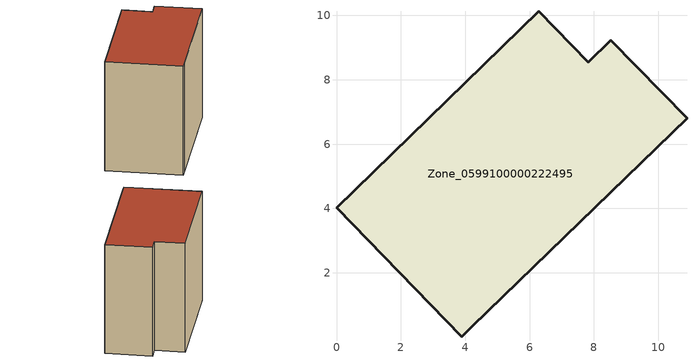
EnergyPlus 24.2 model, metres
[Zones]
Zone_0599100000222495
 floor ground (C_G): 10.89,6.8 4.22,0.34 3.9,0.01 0,4.03 6.29,10.13 7.82,8.55 8.52,9.23 z0
 wall outside (C_F): 10.89,6.8 8.52,9.23 7.82,8.55 6.29,10.13 0,4.03 3.9,0.01 4.22,0.34 10.89,6.8 z0:8.46
 roof outside (C_R): 4.22,0.34 10.89,6.8 8.52,9.23 7.82,8.55 6.29,10.13 0,4.03 3.9,0.01 z8.46
[BUILDING]
Pand.0599100000222495: North Axis=0; Terrain=City; Loads Convergence Tolerance Value=0.04; Temperature Convergence Tolerance Value=0.4; Solar Distribution=FullExterior; Maximum Number of Warmup Days=25; Minimum Number of Warmup Days=1
[Site:Location]
Rotterdam.The.Hague.AP_ZH_NLD Design_Conditions: Latitude=51.96; Longitude=4.45; Time Zone=1; Elevation=-4.5
[SITE:GROUNDTEMPERATURE:BUILDINGSURFACE]
18, 18, 18, 18, 18, 18, 18, 18, 18, 18, 18, 18
[MATERIAL] Thermal Absorptance=0.9; Solar Absorptance=0.7; Visible Absorptance=0.7
Name | Roughness | Thickness | Conductivity | Density | Specific Heat
G.TC.1975-1991 | MediumSmooth | 0.15 | 0.288461 | 540 | 1210
F.TC.1975-1991 | Rough | 0.3 | 0.230769 | 1920 | 840
R.TC.1975-1991 | MediumRough | 0.2 | 0.153846 | 1500 | 1000
[CONSTRUCTION]
C_G: G.TC.1975-1991
C_F: F.TC.1975-1991
C_R: R.TC.1975-1991
[ZONE]
Zone_0599100000222495: Type=1; Multiplier=1; Ceiling Height=Autocalculate; Volume=Autocalculate; Floor Area=autocalculate; Part of Total Floor Area=Yes
[ZONEINFILTRATION:DESIGNFLOWRATE]
Infil_Zone_0599100000222495: Zone or ZoneList or Space or SpaceList=Zone_0599100000222495; Schedule=AlwaysOn; Design Flow Rate Calculation Method=Flow/Area; Flow Rate per Floor Area=0.003; Constant Term Coefficient=1; Temperature Term Coefficient=0; Velocity Term Coefficient=0; Velocity Squared Term Coefficient=0
[HVACTEMPLATE:ZONE:IDEALLOADSAIRSYSTEM]
Zone_0599100000222495: Maximum Heating Supply Air Temperature=50; Minimum Cooling Supply Air Temperature=13; Maximum Heating Supply Air Humidity Ratio=0.0156; Minimum Cooling Supply Air Humidity Ratio=0.0077; Heating Limit=NoLimit; Cooling Limit=NoLimit; Dehumidification Control Type=ConstantSensibleHeatRatio; Cooling Sensible Heat Ratio=0.7; Dehumidification Setpoint=60; Humidification Control Type=None; Humidification Setpoint=30; Outdoor Air Method=None; Outdoor Air Flow Rate per Person=0.00944; Outdoor Air Flow Rate per Zone Floor Area=0; Outdoor Air Flow Rate per Zone=0; Demand Controlled Ventilation Type=None; Outdoor Air Economizer Type=NoEconomizer; Heat Recovery Type=None; Sensible Heat Recovery Effectiveness=0.7; Latent Heat Recovery Effectiveness=0.65
[ZONECONTROL:THERMOSTAT]
ThermostatControl_Zone_0599100000222495: Zone or ZoneList=Zone_0599100000222495; Control Type Schedule=DualSetpointControlType; Control 1=Thermostat_Zone_0599100000222495; Temperature Difference Between Cutout And Setpoint=0
[THERMOSTATSETPOINT:DUALSETPOINT]
Thermostat_Zone_0599100000222495: Heating Setpoint Temperature Schedule=HeatingSetpoint_Zone_0599100000222495; Cooling Setpoint Temperature Schedule=CoolingSetpoint_Zone_0599100000222495
[SCHEDULE:COMPACT]
HeatingSetpoint_Zone_0599100000222495: Through: 12/31, For: AllDays, Until: 24:00, 21
CoolingSetpoint_Zone_0599100000222495: Through: 12/31, For: AllDays, Until: 24:00, 24
DualSetpointControlType: Through: 12/31, For: AllDays, Until: 24:00, 4
AlwaysOn: Through: 12/31, For: AllDays, Until: 24:00, 1
